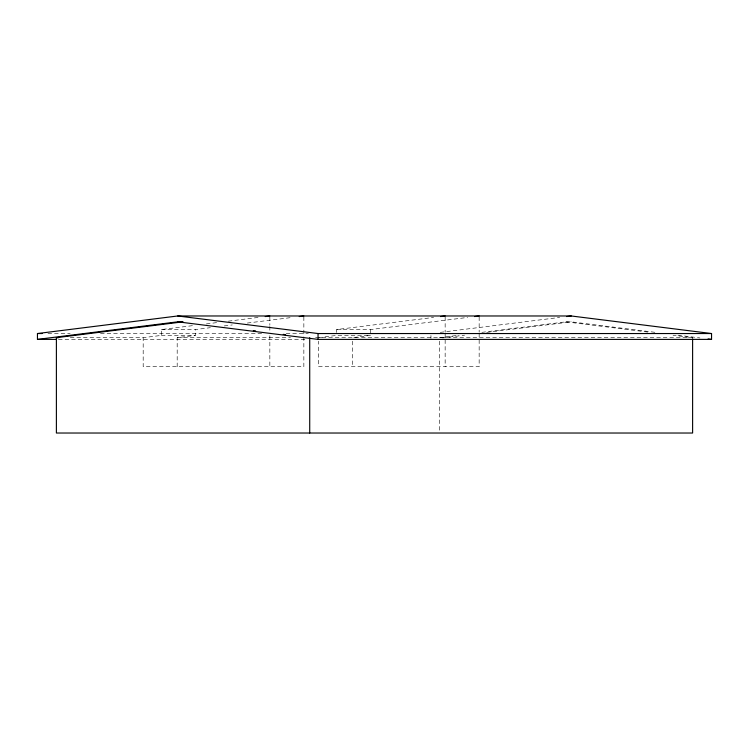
<?xml version="1.0" encoding="UTF-8"?>
<svg xmlns="http://www.w3.org/2000/svg" width="749" height="749" viewBox="0 0 749 749"><rect width="100%" height="100%" fill="white"/><g stroke="black" fill="none" stroke-linecap="round" stroke-linejoin="round"><path stroke-width="0.56" stroke-dasharray="3.75 2.81" d="M70.284 337.677L143.181 337.677L161.353 335.412L161.353 329.551L194.824 325.366M206.368 323.924L219.064 322.332M228.295 321.181L258.302 317.426M161.353 329.551L195.358 329.551L210.366 327.678M224.213 325.946L232.293 324.935M247.301 323.053L292.307 317.426M177.185 366.701L177.185 337.677L195.358 335.412L195.358 329.551M336.657 332.481L336.657 329.551L433.605 317.426M336.657 329.551L370.661 329.551L467.61 317.426M318.484 337.677L336.657 335.412L370.661 335.412L352.489 337.677M440.234 332.378L559.662 317.426M439.279 337.677L458.847 335.234M481.879 332.35L565.944 321.827L571.253 321.827L655.899 332.425M442.556 337.939L464.586 335.178M486.616 332.425L571.253 321.827M47.955 333.539L70.144 333.539M100.506 333.539L261.644 333.539M286.165 333.539L308.354 333.539M161.353 335.412L195.358 335.412M177.185 337.677L290.462 337.677M315.563 337.677L692.61 337.677L673.033 335.234M58.469 339.391L304.843 339.391M677.929 335.178L699.959 337.939M565.944 321.827L650.001 332.35M479.154 316.958L479.154 332.182M479.154 333.333L479.154 366.701L318.484 366.701L318.484 341.16M445.149 316.958L445.149 332.182M445.149 333.333L445.149 366.701M439.279 341.169L439.279 431.855M430.956 335.486L430.956 338.408M370.661 329.551L370.661 334.428M352.489 341.16L352.489 366.701M303.851 316.958L303.851 335.636M303.851 336.788L303.851 366.701L143.181 366.701L143.181 337.677M269.846 316.958L269.846 325.281M269.846 326.433L269.846 331.03M269.846 335.636L269.846 366.701"/><path stroke-width="1.12" d="M37.45 333.539L177.747 315.975L571.253 315.975L711.55 333.539L711.55 339.391L318.044 339.391L177.747 321.827L37.45 339.391L37.45 333.539L42.122 333.539M692.61 338.848L692.61 433.025L56.39 433.025L56.39 337.677L183.056 321.827L177.747 321.827M265.23 316.555L269.846 315.975M299.235 316.555L303.851 315.975M440.534 316.555L445.149 315.975M474.538 316.555L479.154 315.975M566.619 316.555L571.253 315.975M177.747 315.975L318.044 333.539L711.55 333.539M56.39 337.677L58.712 337.677M37.45 339.391L56.128 339.391M708.067 338.951L711.55 339.391M253.302 330.618L255.606 330.908M283.244 334.363L285.547 334.653M318.044 333.539L318.044 339.391M309.721 337.677L309.721 433.025"/></g></svg>
